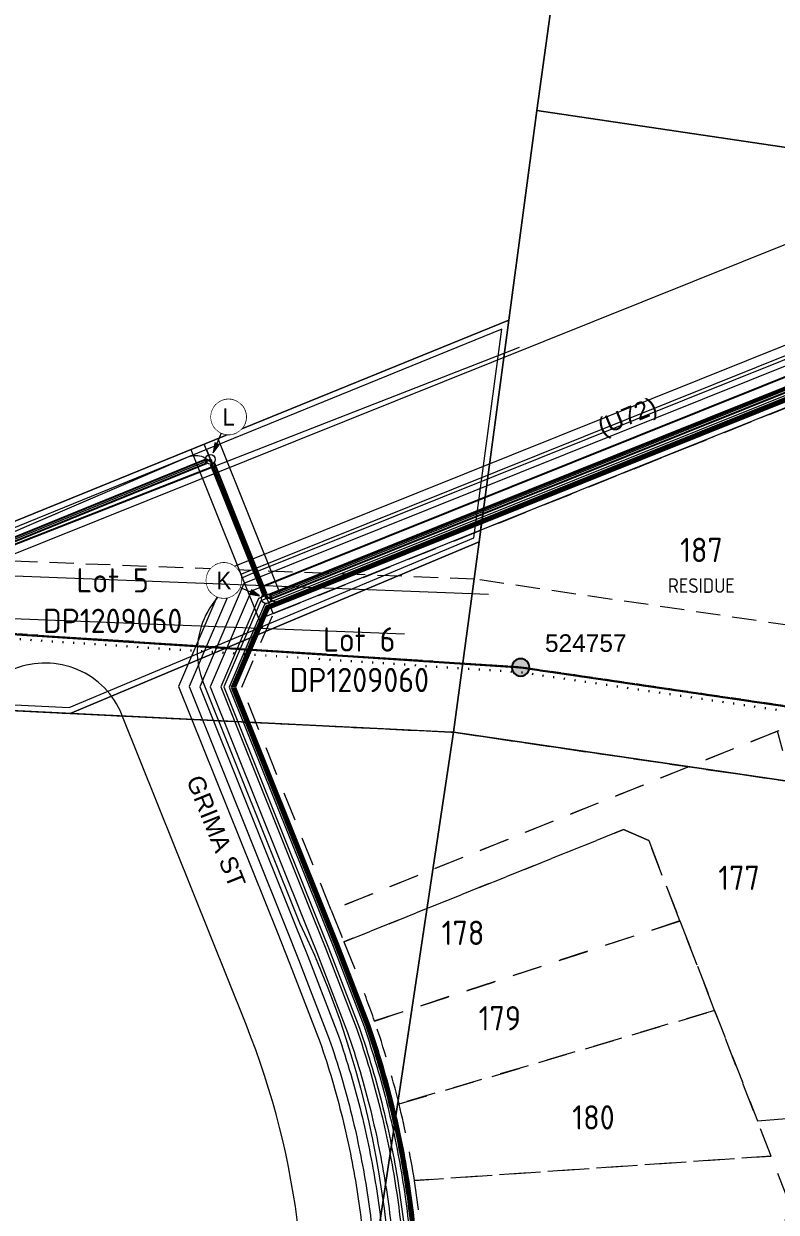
# Model space of a CAD drawing. Header units: metres. Extents: x 302924 to 306036, y 6267404 to 6269261.
# Drawn here: x 303807.6 to 303885, y 6268674.2 to 6268796.5 of the extents above; entities that cross this region are included whole.
import ezdxf
from ezdxf.enums import TextEntityAlignment as Align

# ---------------------------------------------------------------- set-up
doc = ezdxf.new("R2010")
doc.units = ezdxf.units.M
doc.set_wipeout_variables(frame=1)
for name, pattern in [('Cable Exist OH', [1, 1, 0]), ('Cable Remove', [1, 0, -1]), ('Dash', [5, 3, -2]), ('DASHED', [19.05, 12.7, -6.35]), ('HIDDEN2', [0.1875, 0.125, -0.0625])]:
    doc.linetypes.add(name, pattern=pattern)
doc.layers.get('0').update_dxf_attribs({"color": 6})
doc.layers.add('. Const Lines _SP', color=251, linetype='Continuous', lineweight=0, plot=False, transparency=0.4)
doc.layers.add('._ MGA Trench Outline (PL)', color=248, linetype='Continuous', lineweight=0, plot=False, transparency=0.6)
for name, color, linetype, lineweight, plot in [('. Const Lines Circles _SP', 251, 'Continuous', 0, False), ('._Cable_EW_70mm_Proposed', 90, 'Cable #', 0, False), ('._Cable_HV_240mm_Al_Proposed', 11, 'Cable x', 0, False), ('._Trenching HV_SP', 56, 'IE Trench HV', 0, False)]:
    doc.layers.add(name, color=color, linetype=linetype, lineweight=lineweight, plot=plot)
for name, color, linetype, lineweight, true_color, plot, transparency in [('. Const Lines_HV', 7, 'Continuous', 0, 0x990000, False, 0.4), ('. Const Lines_LV', 7, 'Continuous', 0, 0x000099, False, 0.4), ('. Const Lines_SL', 7, 'Continuous', 0, 0x009999, False, 0.4), ('. Const Lines_SP_Trench (PL)', 7, 'Continuous', 0, 0x990099, False, 0.4)]:
    doc.layers.add(name, color=color, linetype=linetype, lineweight=lineweight, true_color=true_color, plot=plot, transparency=transparency)
doc.layers.add('_Kerb Line_SP', color=60, linetype='Continuous', lineweight=13, transparency=0.6)
for name, color, linetype, lineweight in [('_Lot Layout Future', 151, 'Continuous', 13), ('_Lot Layout Future - Lot No', 155, 'Continuous', 13), ('_User Miscellaneous3', 51, 'Continuous', 13), ('_User_EW_Final', 82, 'Continuous', 20), ('_User_HV_Exist', 1, 'Continuous', 35), ('_User_HV_Final', 1, 'Continuous', 25), ('_User_TR_Final', 6, 'Continuous', 25), ('Cadastre Easements_SP_NEW', 52, 'DASHED', 15), ('Cadastre Land Parcels_SP_EXT', 118, 'Continuous', 15), ('Cadastre Other Property_SP_EXT', 138, 'DASHED', 15), ('Cadastre Road Names_SP_HV_LV_SL_EXT', 211, 'Continuous', 15), ('MEN Earth', 3, 'Continuous', 20)]:
    doc.layers.add(name, color=color, linetype=linetype, lineweight=lineweight)
for name, color, linetype in [('Duct_SP_NEW', 2, 'Continuous'), ('OH_Details_SP_MISC', 7, 'Continuous'), ('SupportsOH_SP_TR_HV_LV_SL_EXT', 7, 'Continuous'), ('SupportsOH_SP_TR_HV_LV_SL_MOD', 3, 'Continuous'), ('Trench_SP_NEW', 2, 'Continuous')]:
    doc.layers.add(name, color=color, linetype=linetype)
doc.styles.add('LotNum', font='isocp.shx')
doc.styles.add('POLE_LABEL', font='arial.ttf', dxfattribs={"height": 2})
doc.styles.get("Standard").update_dxf_attribs({"font": 'arial.ttf'})
doc.linetypes.add('Cable #', pattern='A,4,-0.1,["#",Standard,S=1.6,R=0,X=0,Y=-0.8],-1.35', length=5.45)
doc.linetypes.add('Cable E UG', pattern='A,5,-0.1,["E",Standard,S=1.5,R=0,X=0,Y=-0.75],-1.45', length=6.55)
doc.linetypes.add('Cable x', pattern='A,5,-0.05,["X",Standard,S=1.5,R=0,X=0,Y=-0.75],-1.45', length=6.5)
doc.linetypes.add('IE Trench HV', pattern='A,4,-0.4,["/",Standard,S=2,R=0,X=0.25,Y=-1],-1.6', length=6)

# ---------------------------------------------------------------- blocks, each defined once
blk = doc.blocks.new('POLE_EXT')
blk.add_hatch(color=256).paths.add_polyline_path([(-0.9, 0, 1), (0.9, 0, 1)])
blk.add_lwpolyline([(-0.9, 0, 1), (0.9, 0, 1)], format="xyb", close=True)
at = {"flags": 8}
blk.add_attdef('pNumber', text='', height=1.8, dxfattribs=at).set_placement((2.5, 2.5), align=Align.MIDDLE_CENTER)
at = {"style": 'POLE_LABEL', "flags": 9}
for tag, p in [('STRUCTURE_PLANT_NUMBER', (1.35, 0.03)), ('STREET_CODE', (1.35, -0.2))]:
    blk.add_attdef(tag, text='', height=0.2, dxfattribs=at).set_placement(p, align=Align.MIDDLE_LEFT)
at = {"flags": 9}
for tag, p in [('OWNED_BY', (1.35, -0.4)), ('SPECIAL_USE', (1.35, -0.8)), ('STATE', (1.35, -1)), ('PARENT', (1.35, -0.6)), ('USAGE', (1.35, -1.2)), ('cLV', (1.35, -1.4)), ('hDepth', (1.35, -1.6)), ('hDia', (1.35, -1.8)), ('cHV', (1.35, -2)), ('LBRACKET', (1.35, -2.2)), ('LExisting', (1.35, -2.4)), ('cLinedev', (1.35, -3.4)), ('LANTNUMBER', (1.35, -2.6)), ('LOther', (1.35, -2.8)), ('LRemove', (1.35, -3)), ('LEGEND', (1.35, -3.2)), ('LOCATION', (1.35, -3.6)), ('pExisting', (1.35, -3.8)), ('pFooting', (1.35, -4.4)), ('pNew', (1.35, -4.6)), ('pRelocate', (1.35, -5)), ('PFNUMBER', (1.35, -4)), ('NEWPFNUMBER', (1.35, -4.2)), ('pRemove', (1.35, -5.2)), ('pReplace', (1.35, -5.4)), ('pStay', (1.35, -5.6)), ('pType', (1.35, -5.8)), ('cspan', (1.35, -6)), ('STREETNAME', (1.35, -6.2)), ('SUBURB', (1.35, -6.4)), ('OPERATED_BY', (1.36, -7.01)), ('NOTES', (1.35, -6.6)), ('MAINTAINED_BY', (1.36, -6.81))]:
    blk.add_attdef(tag, text='', height=0.2, dxfattribs=at).set_placement(p, align=Align.MIDDLE_LEFT)
at = {"flags": 1}
blk.add_attdef('Z', (1.35, -7.33), '', height=0.2, dxfattribs=at)
blk = doc.blocks.new('*U87')
h = blk.add_hatch(color=256)
h.dxf.hatch_style = 1
h.paths.add_polyline_path([(2.86, -0.95), (2.66, -1.41), (3.68, -1.57)])
blk.add_line((3.68, -1.57), (1.65, -0.71))
at = {"linetype": 'Continuous', "flags": 128}
blk.add_lwpolyline([(0, 1.8), (-0.09, 1.8), (-0.18, 1.79), (-0.26, 1.78), (-0.35, 1.77), (-0.44, 1.75), (-0.52, 1.72), (-0.61, 1.69), (-0.69, 1.66), (-0.77, 1.63), (-0.85, 1.59), (-0.93, 1.54), (-1, 1.5), (-1.07, 1.45), (-1.14, 1.39), (-1.21, 1.33), (-1.27, 1.27), (-1.33, 1.21), (-1.39, 1.14), (-1.45, 1.07), (-1.5, 1), (-1.54, 0.93), (-1.59, 0.85), (-1.63, 0.77), (-1.66, 0.69), (-1.69, 0.61), (-1.72, 0.52), (-1.75, 0.44), (-1.77, 0.35), (-1.78, 0.26), (-1.79, 0.18), (-1.8, 0.09), (-1.8, 0), (-1.8, -0.09), (-1.79, -0.18), (-1.78, -0.26), (-1.77, -0.35), (-1.75, -0.44), (-1.72, -0.52), (-1.69, -0.61), (-1.66, -0.69), (-1.63, -0.77), (-1.59, -0.85), (-1.54, -0.93), (-1.5, -1), (-1.45, -1.07), (-1.39, -1.14), (-1.33, -1.21), (-1.27, -1.27), (-1.21, -1.33), (-1.14, -1.39), (-1.07, -1.45), (-1, -1.5), (-0.93, -1.54), (-0.85, -1.59), (-0.77, -1.63), (-0.69, -1.66), (-0.61, -1.69), (-0.52, -1.72), (-0.44, -1.75), (-0.35, -1.77), (-0.26, -1.78), (-0.18, -1.79), (-0.09, -1.8), (0, -1.8), (0.09, -1.8), (0.18, -1.79), (0.26, -1.78), (0.35, -1.77), (0.44, -1.75), (0.52, -1.72), (0.61, -1.69), (0.69, -1.66), (0.77, -1.63), (0.85, -1.59), (0.93, -1.54), (1, -1.5), (1.07, -1.45), (1.14, -1.39), (1.21, -1.33), (1.27, -1.27), (1.33, -1.21), (1.39, -1.14), (1.45, -1.07), (1.5, -1), (1.54, -0.93), (1.59, -0.85), (1.63, -0.77), (1.66, -0.69), (1.69, -0.61), (1.72, -0.52), (1.75, -0.44), (1.77, -0.35), (1.78, -0.26), (1.79, -0.18), (1.8, -0.09), (1.8, 0), (1.8, 0.09), (1.79, 0.18), (1.78, 0.26), (1.77, 0.35), (1.75, 0.44), (1.72, 0.52), (1.69, 0.61), (1.66, 0.69), (1.63, 0.77), (1.59, 0.85), (1.54, 0.93), (1.5, 1), (1.45, 1.07), (1.39, 1.14), (1.33, 1.21), (1.27, 1.27), (1.21, 1.33), (1.14, 1.39), (1.07, 1.45), (1, 1.5), (0.93, 1.54), (0.85, 1.59), (0.77, 1.63), (0.69, 1.66), (0.61, 1.69), (0.52, 1.72), (0.44, 1.75), (0.35, 1.77), (0.26, 1.78), (0.18, 1.79), (0.09, 1.8)], close=True, dxfattribs=at)
at = {"flags": 128}
blk.add_lwpolyline([(2.86, -0.95), (2.66, -1.41), (3.68, -1.57), (2.86, -0.95)], dxfattribs=at)
blk.add_circle((0, 0), 1.8)
at = {"width": 0.9}
blk.add_attdef('CODE', text='', height=1.8, dxfattribs=at).set_placement((0, 0), align=Align.MIDDLE_CENTER)
at = {"flags": 1}
blk.add_attdef('Z', (0, 0), '', height=0.2, dxfattribs=at)
at = {"linetype": 'Continuous'}
blk.add_wipeout([(0, 1.8), (-0.09, 1.8), (-0.18, 1.79), (-0.26, 1.78), (-0.35, 1.77), (-0.44, 1.75), (-0.52, 1.72), (-0.61, 1.69), (-0.69, 1.66), (-0.77, 1.63), (-0.85, 1.59), (-0.93, 1.54), (-1, 1.5), (-1.07, 1.45), (-1.14, 1.39), (-1.21, 1.33), (-1.27, 1.27), (-1.33, 1.21), (-1.39, 1.14), (-1.45, 1.07), (-1.5, 1), (-1.54, 0.93), (-1.59, 0.85), (-1.63, 0.77), (-1.66, 0.69), (-1.69, 0.61), (-1.72, 0.52), (-1.75, 0.44), (-1.77, 0.35), (-1.78, 0.26), (-1.79, 0.18), (-1.8, 0.09), (-1.8, 0), (-1.8, -0.09), (-1.79, -0.18), (-1.78, -0.26), (-1.77, -0.35), (-1.75, -0.44), (-1.72, -0.52), (-1.69, -0.61), (-1.66, -0.69), (-1.63, -0.77), (-1.59, -0.85), (-1.54, -0.93), (-1.5, -1), (-1.45, -1.07), (-1.39, -1.14), (-1.33, -1.21), (-1.27, -1.27), (-1.21, -1.33), (-1.14, -1.39), (-1.07, -1.45), (-1, -1.5), (-0.93, -1.54), (-0.85, -1.59), (-0.77, -1.63), (-0.69, -1.66), (-0.61, -1.69), (-0.52, -1.72), (-0.44, -1.75), (-0.35, -1.77), (-0.26, -1.78), (-0.18, -1.79), (-0.09, -1.8), (0, -1.8), (0.09, -1.8), (0.18, -1.79), (0.26, -1.78), (0.35, -1.77), (0.44, -1.75), (0.52, -1.72), (0.61, -1.69), (0.69, -1.66), (0.77, -1.63), (0.85, -1.59), (0.93, -1.54), (1, -1.5), (1.07, -1.45), (1.14, -1.39), (1.21, -1.33), (1.27, -1.27), (1.33, -1.21), (1.39, -1.14), (1.45, -1.07), (1.5, -1), (1.54, -0.93), (1.59, -0.85), (1.63, -0.77), (1.66, -0.69), (1.69, -0.61), (1.72, -0.52), (1.75, -0.44), (1.77, -0.35), (1.78, -0.26), (1.79, -0.18), (1.8, -0.09), (1.8, 0), (1.8, 0.09), (1.79, 0.18), (1.78, 0.26), (1.77, 0.35), (1.75, 0.44), (1.72, 0.52), (1.69, 0.61), (1.66, 0.69), (1.63, 0.77), (1.59, 0.85), (1.54, 0.93), (1.5, 1), (1.45, 1.07), (1.39, 1.14), (1.33, 1.21), (1.27, 1.27), (1.21, 1.33), (1.14, 1.39), (1.07, 1.45), (1, 1.5), (0.93, 1.54), (0.85, 1.59), (0.77, 1.63), (0.69, 1.66), (0.61, 1.69), (0.52, 1.72), (0.44, 1.75), (0.35, 1.77), (0.26, 1.78), (0.18, 1.79), (0.09, 1.8)], dxfattribs=at)
blk = doc.blocks.new('*U89')
h = blk.add_hatch(color=256)
h.dxf.hatch_style = 1
h.paths.add_polyline_path([(-0.95, -2.86), (-1.41, -2.66), (-1.57, -3.68)])
blk.add_line((-1.57, -3.68), (-0.71, -1.65))
at = {"linetype": 'Continuous', "flags": 128}
blk.add_lwpolyline([(0, 1.8), (-0.09, 1.8), (-0.18, 1.79), (-0.26, 1.78), (-0.35, 1.77), (-0.44, 1.75), (-0.52, 1.72), (-0.61, 1.69), (-0.69, 1.66), (-0.77, 1.63), (-0.85, 1.59), (-0.93, 1.54), (-1, 1.5), (-1.07, 1.45), (-1.14, 1.39), (-1.21, 1.33), (-1.27, 1.27), (-1.33, 1.21), (-1.39, 1.14), (-1.45, 1.07), (-1.5, 1), (-1.54, 0.93), (-1.59, 0.85), (-1.63, 0.77), (-1.66, 0.69), (-1.69, 0.61), (-1.72, 0.52), (-1.75, 0.44), (-1.77, 0.35), (-1.78, 0.26), (-1.79, 0.18), (-1.8, 0.09), (-1.8, 0), (-1.8, -0.09), (-1.79, -0.18), (-1.78, -0.26), (-1.77, -0.35), (-1.75, -0.44), (-1.72, -0.52), (-1.69, -0.61), (-1.66, -0.69), (-1.63, -0.77), (-1.59, -0.85), (-1.54, -0.93), (-1.5, -1), (-1.45, -1.07), (-1.39, -1.14), (-1.33, -1.21), (-1.27, -1.27), (-1.21, -1.33), (-1.14, -1.39), (-1.07, -1.45), (-1, -1.5), (-0.93, -1.54), (-0.85, -1.59), (-0.77, -1.63), (-0.69, -1.66), (-0.61, -1.69), (-0.52, -1.72), (-0.44, -1.75), (-0.35, -1.77), (-0.26, -1.78), (-0.18, -1.79), (-0.09, -1.8), (0, -1.8), (0.09, -1.8), (0.18, -1.79), (0.26, -1.78), (0.35, -1.77), (0.44, -1.75), (0.52, -1.72), (0.61, -1.69), (0.69, -1.66), (0.77, -1.63), (0.85, -1.59), (0.93, -1.54), (1, -1.5), (1.07, -1.45), (1.14, -1.39), (1.21, -1.33), (1.27, -1.27), (1.33, -1.21), (1.39, -1.14), (1.45, -1.07), (1.5, -1), (1.54, -0.93), (1.59, -0.85), (1.63, -0.77), (1.66, -0.69), (1.69, -0.61), (1.72, -0.52), (1.75, -0.44), (1.77, -0.35), (1.78, -0.26), (1.79, -0.18), (1.8, -0.09), (1.8, 0), (1.8, 0.09), (1.79, 0.18), (1.78, 0.26), (1.77, 0.35), (1.75, 0.44), (1.72, 0.52), (1.69, 0.61), (1.66, 0.69), (1.63, 0.77), (1.59, 0.85), (1.54, 0.93), (1.5, 1), (1.45, 1.07), (1.39, 1.14), (1.33, 1.21), (1.27, 1.27), (1.21, 1.33), (1.14, 1.39), (1.07, 1.45), (1, 1.5), (0.93, 1.54), (0.85, 1.59), (0.77, 1.63), (0.69, 1.66), (0.61, 1.69), (0.52, 1.72), (0.44, 1.75), (0.35, 1.77), (0.26, 1.78), (0.18, 1.79), (0.09, 1.8)], close=True, dxfattribs=at)
at = {"flags": 128}
blk.add_lwpolyline([(-0.95, -2.86), (-1.41, -2.66), (-1.57, -3.68), (-0.95, -2.86)], dxfattribs=at)
blk.add_circle((0, 0), 1.8)
at = {"width": 0.9}
blk.add_attdef('CODE', text='', height=1.8, dxfattribs=at).set_placement((0, 0), align=Align.MIDDLE_CENTER)
at = {"flags": 1}
blk.add_attdef('Z', (0, 0), '', height=0.2, dxfattribs=at)
at = {"linetype": 'Continuous'}
blk.add_wipeout([(0, 1.8), (-0.09, 1.8), (-0.18, 1.79), (-0.26, 1.78), (-0.35, 1.77), (-0.44, 1.75), (-0.52, 1.72), (-0.61, 1.69), (-0.69, 1.66), (-0.77, 1.63), (-0.85, 1.59), (-0.93, 1.54), (-1, 1.5), (-1.07, 1.45), (-1.14, 1.39), (-1.21, 1.33), (-1.27, 1.27), (-1.33, 1.21), (-1.39, 1.14), (-1.45, 1.07), (-1.5, 1), (-1.54, 0.93), (-1.59, 0.85), (-1.63, 0.77), (-1.66, 0.69), (-1.69, 0.61), (-1.72, 0.52), (-1.75, 0.44), (-1.77, 0.35), (-1.78, 0.26), (-1.79, 0.18), (-1.8, 0.09), (-1.8, 0), (-1.8, -0.09), (-1.79, -0.18), (-1.78, -0.26), (-1.77, -0.35), (-1.75, -0.44), (-1.72, -0.52), (-1.69, -0.61), (-1.66, -0.69), (-1.63, -0.77), (-1.59, -0.85), (-1.54, -0.93), (-1.5, -1), (-1.45, -1.07), (-1.39, -1.14), (-1.33, -1.21), (-1.27, -1.27), (-1.21, -1.33), (-1.14, -1.39), (-1.07, -1.45), (-1, -1.5), (-0.93, -1.54), (-0.85, -1.59), (-0.77, -1.63), (-0.69, -1.66), (-0.61, -1.69), (-0.52, -1.72), (-0.44, -1.75), (-0.35, -1.77), (-0.26, -1.78), (-0.18, -1.79), (-0.09, -1.8), (0, -1.8), (0.09, -1.8), (0.18, -1.79), (0.26, -1.78), (0.35, -1.77), (0.44, -1.75), (0.52, -1.72), (0.61, -1.69), (0.69, -1.66), (0.77, -1.63), (0.85, -1.59), (0.93, -1.54), (1, -1.5), (1.07, -1.45), (1.14, -1.39), (1.21, -1.33), (1.27, -1.27), (1.33, -1.21), (1.39, -1.14), (1.45, -1.07), (1.5, -1), (1.54, -0.93), (1.59, -0.85), (1.63, -0.77), (1.66, -0.69), (1.69, -0.61), (1.72, -0.52), (1.75, -0.44), (1.77, -0.35), (1.78, -0.26), (1.79, -0.18), (1.8, -0.09), (1.8, 0), (1.8, 0.09), (1.79, 0.18), (1.78, 0.26), (1.77, 0.35), (1.75, 0.44), (1.72, 0.52), (1.69, 0.61), (1.66, 0.69), (1.63, 0.77), (1.59, 0.85), (1.54, 0.93), (1.5, 1), (1.45, 1.07), (1.39, 1.14), (1.33, 1.21), (1.27, 1.27), (1.21, 1.33), (1.14, 1.39), (1.07, 1.45), (1, 1.5), (0.93, 1.54), (0.85, 1.59), (0.77, 1.63), (0.69, 1.66), (0.61, 1.69), (0.52, 1.72), (0.44, 1.75), (0.35, 1.77), (0.26, 1.78), (0.18, 1.79), (0.09, 1.8)], dxfattribs=at)

msp = doc.modelspace()

# ---------------------------------------------------------------- linework, layer by layer
at = {"layer": '. Const Lines _SP', "linetype": 'Continuous', "lineweight": 0, "flags": 128}
for points in [[(303827.5291, 6268753.8307), (303833.9168, 6268737.9251)], [(303824.7508, 6268752.6988), (303832.131, 6268734.3217)], [(303826.3635, 6268752.7079), (303832.5248, 6268737.3661)], [(303826.7735, 6268751.6872), (303827.0722, 6268750.9434)], [(303833.2375, 6268735.8204), (303831.7664, 6268735.2295)]]:
    msp.add_lwpolyline(points, dxfattribs=at)
at = {"layer": '. Const Lines _SP', "linetype": 'Continuous', "flags": 128}
msp.add_lwpolyline([(303734.624, 6268738.116), (303846.721, 6268733.754)], dxfattribs=at)
at = {"layer": '. Const Lines Circles _SP', "lineweight": 0}
for centre in [(303826.7735, 6268751.6872), (303832.5248, 6268737.3661)]:
    msp.add_circle(centre, 0.5, dxfattribs=at)
at = {"layer": '. Const Lines_HV', "linetype": 'Continuous', "lineweight": 0, "flags": 128}
msp.add_lwpolyline([(303764.7264, 6268726.6093), (303858.5547, 6268763.2314)], dxfattribs=at)
at = {"layer": '._ MGA Trench Outline (PL)', "flags": 128}
msp.add_lwpolyline([(303853.8542, 6268743.6323), (303856.7316, 6268765.0798), (303766.6816, 6268728.3937), (303812.2356, 6268726.1537)], close=True, dxfattribs=at)
at = {"layer": '_Kerb Line_SP', "linetype": 'Continuous', "flags": 128}
msp.add_lwpolyline([(303832.8021, 6268632.3873), (303835.4726, 6268649.8975, 0.13386374), (303830.4395, 6268693.5476), (303817.6838, 6268725.3959, 0.4144507), (303806.6264, 6268730.1236), (303774.6072, 6268717.2696), (303774.6072, 6268717.2696), (303752.9314, 6268708.5678, -0.09889172), (303693.0516, 6268697.386), (303483.4031, 6268703.015, -0.00520314), (303460.467, 6268703.8328, -0.00882624), (303415.3658, 6268706.612)], format="xyb", dxfattribs=at)
at = {"layer": '_Lot Layout Future', "linetype": 'Dash', "transparency": 33554585}
msp.add_lwpolyline([(303886.2149, 6268675.4105), (303884.4369, 6268679.9987), (303847.7597, 6268677.4935, -0.020968), (303848.6847, 6268669.4987), (303884.5738, 6268664.2301), (303884.9635, 6268666.8855)], format="xyb", close=True, dxfattribs=at)
at = {"layer": 'Cadastre Land Parcels_SP_EXT', "linetype": 'Continuous'}
for points in [[(303867.9728, 6268842.8768), (303869.3887, 6268851.6618), (303878.0349, 6268905.3205), (303795.8994, 6268864.671), (303738.9423, 6268819.4841), (303697.8861, 6268785.9858), (303696.1798, 6268786.7444), (303687.9164, 6268731.6662), (303763.9468, 6268727.9275), (303857.464, 6268766.026), (303860.356, 6268787.5873), (303867.9728, 6268842.8768)], [(304172.2997, 6268692.523), (304179.2785, 6268740.16), (303934.5604, 6268776.5535), (303895.2382, 6268782.3999), (303860.356, 6268787.5873), (303857.464, 6268766.026), (303854.4032, 6268743.2121), (303851.7737, 6268723.6085), (304170.0147, 6268676.9295), (304172.2997, 6268692.523)], [(303854.4032, 6268743.2121), (303857.464, 6268766.026), (303763.9468, 6268727.9275), (303812.3422, 6268725.5477), (303854.4032, 6268743.2121)], [(303854.4032, 6268743.2121), (303812.3422, 6268725.5477), (303851.7737, 6268723.6085), (303854.4032, 6268743.2121)], [(303805.1821, 6268418.3441), (303807.9472, 6268436.231), (303832.7284, 6268596.5014), (303842.2536, 6268660.1704), (303851.7737, 6268723.6085), (303851.5448, 6268723.6207), (303687.9164, 6268731.6662), (303515.798, 6268738.4107), (303503.0109, 6268411.8242), (303454.1919, 6268360.0536), (303461.0554, 6268356.851), (303454.9258, 6268331.4228), (303496.2413, 6268374.532), (303792.8186, 6268330.9119), (303794.7488, 6268343.429), (303799.2297, 6268373.2945), (303804.1626, 6268410.6274), (303805.1821, 6268418.3441)], [(304170.0147, 6268676.9295), (303851.7737, 6268723.6085), (303842.2536, 6268660.1704), (303917.1958, 6268649.2305), (303933.0275, 6268646.9186), (303964.6899, 6268642.2965), (303996.3514, 6268637.6743), (304012.183, 6268635.3632), (304043.8454, 6268630.7399), (304075.5077, 6268626.1175), (304091.3384, 6268623.8062), (304125.9696, 6268618.7491), (304160.7015, 6268613.6781), (304170.0147, 6268676.9295)]]:
    msp.add_lwpolyline(points, close=True, dxfattribs=at)
msp.add_lwpolyline([(304156.4473, 6268808.2591), (303869.3887, 6268851.6618), (303869.3887, 6268851.6618), (303868.2501, 6268844.5981), (303867.9728, 6268842.8768), (303860.356, 6268787.5873), (303895.2382, 6268782.3999)], dxfattribs=at)
at = {"layer": 'Duct_SP_NEW'}
for p, q in [((303771.6404, 6268729.4438), (303826.235, 6268751.6837)), ((303826.235, 6268751.6837), (303826.3104, 6268751.4985)), ((303771.7914, 6268729.0734), (303826.3859, 6268751.3133)), ((303826.3859, 6268751.3133), (303826.3104, 6268751.4985)), ((303826.7913, 6268751.1562), (303826.977, 6268751.2305)), ((303826.7913, 6268751.1562), (303832.1534, 6268737.756)), ((303827.1627, 6268751.3048), (303826.977, 6268751.2305)), ((303827.1627, 6268751.3048), (303832.5248, 6268737.9046)), ((303832.1534, 6268737.756), (303832.3391, 6268737.8303)), ((303832.5248, 6268737.9046), (303832.3391, 6268737.8303)), ((303832.9143, 6268737.738), (303832.9888, 6268737.5524)), ((303833.0633, 6268737.3668), (303832.9888, 6268737.5524))]:
    msp.add_line(p, q, dxfattribs=at)
at = {"layer": 'Trench_SP_NEW', "color": 2, "linetype": 'IE Trench HV', "flags": 128}
for points in [[(303826.3104, 6268751.4985), (303826.7735, 6268751.6872), (303826.9598, 6268751.2232)], [(303832.3391, 6268737.8303), (303832.5248, 6268737.3661), (303832.9888, 6268737.5524)]]:
    msp.add_lwpolyline(points, dxfattribs=at)

# ---------------------------------------------------------------- block references
at = {"layer": 'SupportsOH_SP_TR_HV_LV_SL_MOD'}
ref = msp.add_blockref('POLE_EXT', (303858.683, 6268730.285), dxfattribs=dict(at, rotation=0.02521014298575611))
ref.add_attrib('ASSET_NUM', '524757', dxfattribs={"layer": 'SupportsOH_SP_TR_HV_LV_SL_EXT', "height": 1.8, "rotation": 0.02521, "style": 'POLE_LABEL'}).set_placement((303865.3774, 6268732.7879), align=Align.MIDDLE_CENTER)

# ---------------------------------------------------------------- texts
at = {"layer": '_User_HV_Exist', "insert": (303869.7445, 6268755.8765, 34.13), "char_height": 1.8, "attachment_point": 5, "rotation": 22.5}
msp.add_mtext('(U72)', dxfattribs=at)
at = {"layer": 'Cadastre Land Parcels_SP_EXT', "linetype": 'Continuous', "insert": (303842.0883, 6268731.0758), "char_height": 2.5, "attachment_point": 5, "style": 'LotNum'}
msp.add_mtext('Lot 6\\PDP1209060', dxfattribs=at)
at = {"layer": 'Cadastre Other Property_SP_EXT', "linetype": 'HIDDEN2', "insert": (303816.7258, 6268737.1603, 10.2686), "char_height": 2.5, "attachment_point": 5, "style": 'LotNum'}
msp.add_mtext('Lot 5\\PDP1209060', dxfattribs=at)
at = {"layer": 'Cadastre Road Names_SP_HV_LV_SL_EXT'}
msp.add_text('GRIMA ST', height=1.8, rotation=291.826878, dxfattribs=at).set_placement((303824.267, 6268718.7224))

# ---------------------------------------------------------------- next in the draw order: texts
at = {"layer": '_Lot Layout Future - Lot No', "linetype": 'Continuous', "transparency": 33554585, "char_height": 2.5, "attachment_point": 5, "style": 'LotNum', "bg_fill": 3, "box_fill_scale": 1.1, "bg_fill_color": 256, "bg_fill_transparency": 0}
for s, insert in [('187\\P{\\H0.6x;RESIDUE}', (303877.2695, 6268740.7887, 41.5)), ('177', (303881.1409, 6268708.6413)), ('178', (303852.7489, 6268702.9761)), ('179', (303856.5376, 6268694.1895, 39.5)), ('180', (303866.1695, 6268683.9874))]:
    msp.add_mtext(s, dxfattribs=dict(at, insert=insert))

# ---------------------------------------------------------------- next in the draw order: linework, layer by layer
at = {"layer": '. Const Lines_HV', "linetype": 'Continuous', "lineweight": 0, "flags": 128}
for points in [[(303896.3112, 6268766.539), (303829.4531, 6268739.6886), (303824.5931, 6268728.314), (303834.5619, 6268703.4349), (303835.8515, 6268700.2163), (303839.0057, 6268692.0362, -0.0225201), (303841.3161, 6268684.1756, -0.02092884), (303842.8213, 6268676.7111, -0.020968), (303843.6981, 6268669.1327, -0.02594169), (303843.8999, 6268659.6985, -0.02332079), (303843.2454, 6268651.2285), (303841.934, 6268642.3932), (303840.5795, 6268633.5036), (303836.4554, 6268606.4373), (303843.1234, 6268597.4254), (303857.3462, 6268595.3376), (303904.9626, 6268588.342)], [(303896.288, 6268764.3744), (303830.9669, 6268738.1413), (303826.7575, 6268728.2895), (303836.4184, 6268704.1788), (303837.7129, 6268700.9481), (303840.8851, 6268692.7213, -0.0226205), (303843.2584, 6268684.6526, -0.02092884), (303844.7967, 6268677.024, -0.020968), (303845.6927, 6268669.2791, -0.02594169), (303845.8989, 6268659.6375, -0.02338457), (303845.2272, 6268650.9581), (303843.9117, 6268642.0957), (303842.5566, 6268633.2023), (303838.5578, 6268606.9583), (303844.2366, 6268599.2835), (303857.6368, 6268597.3164), (303904.4208, 6268590.4431)]]:
    msp.add_lwpolyline(points, format="xyb", dxfattribs=at)
at = {"layer": '. Const Lines_LV', "linetype": 'Continuous', "lineweight": 0, "flags": 128}
for points in [[(303896.3228, 6268767.6212), (303828.6962, 6268740.4623), (303823.5109, 6268728.3263), (303833.6336, 6268703.063), (303834.9209, 6268699.8505), (303838.066, 6268691.6938, -0.02246865), (303840.345, 6268683.9371, -0.02092884), (303841.8337, 6268676.5546, -0.020968), (303842.7008, 6268669.0595, -0.02594169), (303842.9003, 6268659.729, -0.0232881), (303842.2545, 6268651.3637), (303840.9451, 6268642.5419), (303839.5909, 6268633.6542), (303835.4041, 6268606.1768), (303842.5668, 6268596.4964), (303857.2009, 6268594.3482), (303905.2335, 6268587.2915)], [(303896.2996, 6268765.4567), (303830.21, 6268738.915), (303825.6753, 6268728.3017), (303835.4902, 6268703.8068), (303836.7822, 6268700.5822), (303839.9454, 6268692.3787, -0.02257071), (303842.2873, 6268684.4141, -0.02092884), (303843.809, 6268676.8676, -0.020968), (303844.6954, 6268669.2059, -0.02594169), (303844.8994, 6268659.668, -0.02335294), (303844.2363, 6268651.0934), (303842.9228, 6268642.2445), (303841.568, 6268633.353), (303837.5066, 6268606.6978), (303843.68, 6268598.3544), (303857.4915, 6268596.327), (303904.6917, 6268589.3925)], [(303896.2764, 6268763.2921), (303831.7237, 6268737.3677), (303827.8397, 6268728.2772), (303837.3467, 6268704.5507), (303838.6436, 6268701.314), (303841.8247, 6268693.064, -0.02266949), (303844.2295, 6268684.8911, -0.02092884), (303845.7844, 6268677.1805, -0.020968), (303846.6901, 6268669.3523, -0.02594169), (303846.8985, 6268659.607, -0.02341569), (303846.2181, 6268650.8228), (303844.9006, 6268641.947), (303843.5452, 6268633.0517), (303839.6091, 6268607.2188), (303844.7931, 6268600.2125), (303857.7821, 6268598.3058), (303904.1498, 6268591.4936)]]:
    msp.add_lwpolyline(points, format="xyb", dxfattribs=at)
at = {"layer": '. Const Lines_SL', "linetype": 'Continuous', "lineweight": 0, "flags": 128}
for points in [[(303896.2671, 6268762.4263), (303832.3293, 6268736.7487), (303828.7055, 6268728.2674), (303838.0893, 6268704.8483), (303839.3882, 6268701.6067), (303842.5764, 6268693.3382, -0.02270813), (303845.0064, 6268685.0819, -0.02092884), (303846.5745, 6268677.3057, -0.020968), (303847.4879, 6268669.4108, -0.02594169), (303847.6981, 6268659.5826, -0.02344024), (303847.0108, 6268650.7145), (303845.6917, 6268641.828), (303844.3361, 6268632.9312), (303840.4501, 6268607.4272), (303845.2384, 6268600.9557), (303857.8983, 6268599.0973), (303903.9331, 6268592.334)], [(303896.2648, 6268762.2098), (303832.4806, 6268736.594), (303828.9219, 6268728.2649), (303838.2749, 6268704.9227), (303839.5743, 6268701.6798), (303842.7643, 6268693.4068, -0.02271771), (303845.2007, 6268685.1296, -0.02092884), (303846.7721, 6268677.337, -0.020968), (303847.6874, 6268669.4255, -0.02594169), (303847.898, 6268659.5765, -0.02344633), (303847.209, 6268650.6874), (303845.8895, 6268641.7983), (303844.5338, 6268632.9011), (303840.6603, 6268607.4793), (303845.3497, 6268601.1415), (303857.9274, 6268599.2952), (303903.8789, 6268592.5442)]]:
    msp.add_lwpolyline(points, format="xyb", dxfattribs=at)
at = {"layer": '. Const Lines_SP_Trench (PL)', "linetype": 'Continuous', "lineweight": 0, "flags": 128}
for points in [[(303896.288, 6268764.3744), (303830.9669, 6268738.1413), (303826.7575, 6268728.2895), (303836.4184, 6268704.1788), (303837.7129, 6268700.9481), (303840.8851, 6268692.7213, -0.0226205), (303843.2584, 6268684.6526, -0.02092884), (303844.7967, 6268677.024, -0.020968), (303845.6927, 6268669.2791, -0.02594169), (303845.8989, 6268659.6375, -0.02338457), (303845.2272, 6268650.9581), (303843.9117, 6268642.0957), (303842.5566, 6268633.2023), (303838.5578, 6268606.9583), (303844.2366, 6268599.2835), (303857.6368, 6268597.3164), (303904.4208, 6268590.4431)], [(303896.2729, 6268762.9674), (303831.9508, 6268737.1356), (303828.1644, 6268728.2735), (303837.6252, 6268704.6623), (303838.9228, 6268701.4237), (303842.1066, 6268693.1668, -0.02268404), (303844.5209, 6268684.9627, -0.02092884), (303846.0807, 6268677.2275, -0.020968), (303846.9893, 6268669.3742, -0.02594169), (303847.1983, 6268659.5979, -0.02342494), (303846.5154, 6268650.7822), (303845.1973, 6268641.9024), (303843.8418, 6268633.0065), (303839.9244, 6268607.2969), (303844.9601, 6268600.4912), (303857.8257, 6268598.6026), (303904.0686, 6268591.8088)]]:
    msp.add_lwpolyline(points, format="xyb", dxfattribs=at)
at = {"layer": '._ MGA Trench Outline (PL)', "flags": 128}
for points in [[(303896.2637, 6268762.1016), (303832.5563, 6268736.5166), (303829.0302, 6268728.2637), (303838.3678, 6268704.9599), (303839.6674, 6268701.7164), (303842.8583, 6268693.4411, -0.02272249), (303845.2978, 6268685.1535, -0.02092884), (303846.8708, 6268677.3527, -0.020968), (303847.7871, 6268669.4328, -0.02594169), (303847.998, 6268659.5735, -0.02344936), (303847.308, 6268650.6739), (303845.9884, 6268641.7834), (303844.6327, 6268632.886), (303840.7654, 6268607.5053), (303845.4054, 6268601.2344), (303857.9419, 6268599.3941), (303903.8518, 6268592.6492)], [(303896.2625, 6268761.9934), (303832.632, 6268736.4393), (303829.1384, 6268728.2625), (303838.4606, 6268704.9971), (303839.7604, 6268701.753), (303842.9522, 6268693.4754, -0.02272726), (303845.3949, 6268685.1773, -0.02092884), (303846.9696, 6268677.3683, -0.020968), (303847.8868, 6268669.4401, -0.02594169), (303848.0979, 6268659.5704, -0.0234524), (303847.4071, 6268650.6604), (303846.0873, 6268641.7685), (303844.7315, 6268632.871), (303840.8705, 6268607.5314), (303845.461, 6268601.3273), (303857.9564, 6268599.493), (303903.8247, 6268592.7543)], [(303896.2613, 6268761.8851), (303832.7077, 6268736.3619), (303829.2466, 6268728.2612), (303838.5534, 6268705.0342), (303839.8535, 6268701.7896), (303843.0462, 6268693.5096, -0.02273203), (303845.492, 6268685.2012, -0.02092884), (303847.0684, 6268677.384, -0.020968), (303847.9866, 6268669.4474, -0.02594169), (303848.1979, 6268659.5674, -0.02345542), (303847.5062, 6268650.6468), (303846.1861, 6268641.7537), (303844.8304, 6268632.8559), (303840.9757, 6268607.5574), (303845.5167, 6268601.4202), (303857.971, 6268599.592), (303903.7976, 6268592.8593)], [(303896.2602, 6268761.7769), (303832.7834, 6268736.2846), (303829.3548, 6268728.26), (303838.6462, 6268705.0714), (303839.9466, 6268701.8262), (303843.1401, 6268693.5439, -0.02273679), (303845.5891, 6268685.225, -0.02092884), (303847.1671, 6268677.3996, -0.020968), (303848.0863, 6268669.4547, -0.02594169), (303848.2978, 6268659.5643, -0.02345845), (303847.6053, 6268650.6333), (303846.285, 6268641.7388), (303844.9293, 6268632.8408), (303841.0808, 6268607.5835), (303845.5724, 6268601.5131), (303857.9855, 6268599.6909), (303903.7706, 6268592.9644)]]:
    msp.add_lwpolyline(points, format="xyb", dxfattribs=at)
at = {"layer": '._Cable_HV_240mm_Al_Proposed', "linetype": 'Cable x', "lineweight": 0, "ltscale": 0.1, "flags": 128}
msp.add_lwpolyline([(303761.4217, 6268748.7182), (303761.4217, 6268748.7182), (303761.4217, 6268748.7182), (303760.5184, 6268736.7521), (303759.0502, 6268735.3941, 0.1989188), (303758.4098, 6268734.0037), (303758.3109, 6268731.4654, 0.41123238), (303760.2112, 6268729.3899), (303770.7409, 6268728.8721, 0.11423077), (303770.8296, 6268728.8881), (303824.5046, 6268751.9506, -0.41527097), (303827.1141, 6268750.8463), (303832.2103, 6268738.2067, 0.41381194), (303834.8106, 6268737.0987), (303895.4917, 6268761.4683, -0.19885719), (303897.0219, 6268761.4519), (303903.5563, 6268758.6638, 0.19863343), (303905.0849, 6268758.6467), (303916.2365, 6268763.1141, -0.40882625), (303918.8228, 6268762.0354, -0.01358411), (303927.8797, 6268738.8422, 0.00374244), (303929.2631, 6268734.6479, -0.02598602), (303933.2949, 6268719.0133)], format="xyb", dxfattribs=at)
at = {"layer": '_Kerb Line_SP', "linetype": 'Continuous', "flags": 128}
for points in [[(303468.8458, 6268714.4956), (303625.7927, 6268710.1849), (303685.7709, 6268708.5699, 0.1092186), (303748.8334, 6268718.776), (303937.5514, 6268794.5366, -0.09037099), (303993.2271, 6268806.3812), (304088.1093, 6268808.5182), (304103.8156, 6268808.5182), (304133.5287, 6268806.0002), (304148.5934, 6268804.2356), (304180.0354, 6268799.681, 0.37876107), (304193.3661, 6268808.3467), (304193.3661, 6268808.3467), (304196.4945, 6268829.9521)], [(303920.1009, 6268647.6004), (303922.1212, 6268661.364, 0.01259778), (303923.814, 6268674.0117, 0.11026318), (303916.2382, 6268736.0782), (303906.3313, 6268761.1056, 0.41050706), (303895.3143, 6268765.728), (303895.3143, 6268765.728), (303830.8445, 6268739.8375, 0.41769433), (303826.0384, 6268728.7445), (303835.9543, 6268703.9928, -0.15215525), (303844.2263, 6268647.5219), (303838.6284, 6268610.7408)]]:
    msp.add_lwpolyline(points, format="xyb", dxfattribs=at)
at = {"layer": '_Lot Layout Future', "linetype": 'Dash', "transparency": 33554585}
for points in [[(303839.1992, 6268705.293), (303830.0041, 6268728.2526), (303833.2375, 6268735.8204), (303896.2532, 6268761.1275), (303903.8512, 6268757.8856), (303913.06, 6268734.9556)], [(303885.1006, 6268723.7271), (303839.2032, 6268705.2946), (303840.505, 6268702.0457), (303869.2718, 6268713.5985), (303871.8504, 6268712.479), (303875.0575, 6268704.2031), (303878.6257, 6268694.9949), (303883.024, 6268683.645), (303891.089, 6268684.2799), (303890.9079, 6268693.3589), (303890.7284, 6268702.3571)]]:
    msp.add_lwpolyline(points, close=True, dxfattribs=at)
for points in [[(303875.0575, 6268704.2031), (303871.8504, 6268712.479), (303869.2718, 6268713.5985), (303840.505, 6268702.0457), (303842.055, 6268698.1773, -0.01189384), (303843.6522, 6268693.8992)], [(303878.6257, 6268694.9949), (303875.0575, 6268704.2031), (303843.6522, 6268693.8992, -0.02317739), (303846.1718, 6268685.3681)], [(303846.1718, 6268685.3681, -0.02092884), (303847.7597, 6268677.4935), (303884.4369, 6268679.9987), (303878.6257, 6268694.9949)]]:
    msp.add_lwpolyline(points, format="xyb", close=True, dxfattribs=at)
at = {"layer": 'Cadastre Easements_SP_NEW', "color": 2, "ltscale": 0.2}
msp.add_lwpolyline([(303854.5604, 6268744.3836), (303855.0188, 6268747.8006), (303896.288, 6268764.3744), (303904.9131, 6268760.6942), (303917.8811, 6268765.8905), (303925.8078, 6268746.1134, -0.05791587), (303935.2579, 6268711.3632), (303932.1524, 6268711.8187, 0.05613447), (303923.0231, 6268744.9973), (303916.2161, 6268761.9804), (303904.1524, 6268757.1356), (303903.8512, 6268757.8856), (303896.2532, 6268761.1275), (303854.5604, 6268744.3836)], format="xyb", close=True, dxfattribs=at)
at = {"layer": 'Cadastre Other Property_SP_EXT', "linetype": 'HIDDEN2', "ltscale": 20}
msp.add_lwpolyline([(304172.3, 6268692.523), (303853.945, 6268739.3669), (303690.0785, 6268745.7516), (303514.0712, 6268753.0662), (303170.041, 6268767.854), (302924.068, 6268778.115), (302934.61, 6268762.3409), (303170.357, 6268752.492), (303269.8899, 6268748.3329), (303333.158, 6268745.616), (303394.873, 6268742.9971), (303455.3971, 6268740.402), (303511.8389, 6268738.482), (303515.571, 6268738.4199), (303515.798, 6268738.4111), (303687.9159, 6268731.666), (303851.5449, 6268723.621), (303851.7741, 6268723.608), (304170.015, 6268676.93), (304172.3, 6268692.523)], close=True, dxfattribs=at)
at = {"layer": 'Duct_SP_NEW'}
for p, q in [((303832.9143, 6268737.738), (303895.7344, 6268762.9667)), ((303833.0633, 6268737.3668), (303895.8835, 6268762.5955))]:
    msp.add_line(p, q, dxfattribs=at)
at = {"layer": 'OH_Details_SP_MISC', "color": 7, "linetype": 'Cable Remove', "lineweight": 30, "flags": 128}
msp.add_lwpolyline([(304162.8406, 6268604.0297), (304174.4935, 6268683.4771), (304082.1784, 6268697.0173), (303965.0395, 6268714.1883), (303858.6302, 6268729.7874), (303761.2403, 6268736.2173)], dxfattribs=at)

# ---------------------------------------------------------------- next in the draw order: block references
at = {"layer": '_User Miscellaneous3', "color": 40}
for name, p, values in [('*U89', (303828.6416, 6268756.0544), {'CODE': 'L'}), ('*U87', (303828.1576, 6268739.2342), {'CODE': 'K'})]:
    msp.add_blockref(name, p, dxfattribs=at).add_auto_attribs(values)

# ---------------------------------------------------------------- next in the draw order: linework, layer by layer
at = {"layer": '. Const Lines _SP', "linetype": 'Continuous', "lineweight": 0, "flags": 128}
msp.add_lwpolyline([(303767.964, 6268727.7303), (303826.8376, 6268751.7115)], dxfattribs=at)
at = {"layer": '. Const Lines_HV', "linetype": 'Continuous', "flags": 128}
msp.add_lwpolyline([(303795.0875, 6268740.159), (303855.3798, 6268737.8099)], dxfattribs=at)
at = {"layer": '._Cable_EW_70mm_Proposed', "linetype": 'Cable x', "lineweight": 0, "ltscale": 0.1, "flags": 128}
msp.add_lwpolyline([(303761.4318, 6268748.7258), (303761.4318, 6268748.7258), (303761.4318, 6268748.7258), (303760.5285, 6268736.7596), (303759.0603, 6268735.4016, 0.1989188), (303758.4199, 6268734.0113), (303758.321, 6268731.4729, 0.41123238), (303760.2212, 6268729.3975), (303770.7577, 6268728.8794, 0.11423077), (303770.8465, 6268728.8954), (303824.5046, 6268751.9506, -0.41527097), (303827.1141, 6268750.8463), (303832.2103, 6268738.2067, 0.41381194), (303834.8106, 6268737.0987), (303895.4917, 6268761.4683, -0.19885719), (303897.0219, 6268761.4519), (303903.5563, 6268758.6638, 0.19863343), (303905.0849, 6268758.6467), (303916.2365, 6268763.1141, -0.40882625), (303918.8228, 6268762.0354, -0.01358411), (303927.8797, 6268738.8422, 0.00374244), (303929.2631, 6268734.6479, -0.02598602), (303933.2952, 6268719.0133, -0.02787287), (303935.7926, 6268701.8685, 0.36942793), (303937.4942, 6268700.0673), (304003.9633, 6268690.3096, 0.08224041), (304004.6167, 6268690.3216), (304019.3403, 6268693.0384, -0.08223846), (304019.9937, 6268693.0503), (304083.746, 6268683.692, -0.10710268), (304084.5391, 6268683.3943), (304084.8262, 6268683.2092, 0.10710266), (304085.6193, 6268682.9114), (304096.4695, 6268681.3187, 0.41421092), (304098.7387, 6268683.007), (304099.3677, 6268687.2919), (304100.0458, 6268691.9114, -0.41421359), (304102.3151, 6268693.5998), (304169.2974, 6268683.7673), (304172.1475, 6268683.3815)], format="xyb", dxfattribs=at)
at = {"layer": '._Trenching HV_SP', "lineweight": 0, "ltscale": 0.1, "flags": 128}
msp.add_lwpolyline([(304170.9515, 6268683.3224), (304101.1977, 6268693.5616), (304099.1209, 6268679.4135), (304083.5085, 6268683.2213), (304020.187, 6268692.5164), (304003.6247, 6268689.8539), (303936.5724, 6268699.6972), (303935.2579, 6268711.3632), (303932.4215, 6268725.6165), (303931.1409, 6268730.4491), (303928.4482, 6268739.0342), (303918.7048, 6268763.8355), (303903.8565, 6268757.8724), (303896.2532, 6268761.1275), (303833.2375, 6268735.8204), (303826.1321, 6268753.2615), (303763.9468, 6268727.9275), (303747.1945, 6268728.5801), (303747.5444, 6268737.613)], dxfattribs=at)
at = {"layer": '_User_EW_Final', "linetype": 'Continuous', "flags": 128}
msp.add_lwpolyline([(303745.545, 6268737.691), (303858.683, 6268730.285), (303965.112, 6268714.683), (304082.251, 6268697.512), (304173.4949, 6268684.1292)], dxfattribs=at)
at = {"layer": '_User_HV_Final', "linetype": 'Cable x', "flags": 128}
msp.add_lwpolyline([(303760.4621, 6268735.3534), (303760.1898, 6268729.8142, 0.41421356), (303760.3797, 6268729.6046), (303771.2528, 6268729.07), (303827.072, 6268750.9433), (303832.0402, 6268738.5724), (303896.288, 6268764.3744), (303906.1804, 6268760.1534), (303915.458, 6268763.872), (303923.0231, 6268744.9973, -0.07265848), (303933.5815, 6268700.6417), (304006.6655, 6268689.9129), (304017.2915, 6268693.447), (304085.2631, 6268683.4693), (304086.4767, 6268682.7856), (304096.3705, 6268681.3332), (304098.2568, 6268694.1944), (304173.4537, 6268683.1572), (304162.6706, 6268609.9043)], format="xyb", dxfattribs=at)
at = {"layer": '_User_TR_Final', "linetype": 'Continuous', "flags": 128}
msp.add_lwpolyline([(303745.545, 6268737.691), (303858.683, 6268730.285), (303965.112, 6268714.683), (304082.251, 6268697.512), (304173.4949, 6268684.1292)], dxfattribs=at)
at = {"layer": 'MEN Earth', "linetype": 'Cable E UG', "lineweight": 0, "ltscale": 0.5, "flags": 128}
msp.add_lwpolyline([(303760.5166, 6268736.7523), (303760.5166, 6268736.7523), (303760.5166, 6268736.7523), (303760.5166, 6268736.7523), (303759.0788, 6268735.7922, 0.24024214), (303758.191, 6268734.2068), (303758.0933, 6268731.6991, 0.41123238), (303759.9935, 6268729.6236), (303770.7904, 6268729.0927, 0.11423077), (303771.6782, 6268729.2527), (303824.5046, 6268751.9506, -0.41527097), (303827.1141, 6268750.8463), (303832.2103, 6268738.2067, 0.41381194), (303834.8106, 6268737.0987), (303895.4917, 6268761.4683, -0.19885719), (303897.0219, 6268761.4519), (303903.5563, 6268758.6638, 0.19863343), (303905.0849, 6268758.6467), (303916.2365, 6268763.1141, -0.40882625), (303918.8228, 6268762.0354, -0.01358411), (303927.8797, 6268738.8422, 0.00374244), (303929.2631, 6268734.6479, -0.02598602), (303933.2952, 6268719.0133, -0.02787287), (303935.7926, 6268701.8685, 0.36942793), (303937.4942, 6268700.0673), (304003.9633, 6268690.3096, 0.08224041), (304004.6167, 6268690.3216), (304019.3403, 6268693.0384, -0.08223846), (304019.9937, 6268693.0503), (304083.746, 6268683.692, -0.10710268), (304084.5391, 6268683.3943), (304084.8262, 6268683.2092, 0.10710266), (304085.6193, 6268682.9114), (304096.4695, 6268681.3187, 0.41421092), (304098.7387, 6268683.007), (304099.3677, 6268687.2919), (304100.0458, 6268691.9114, -0.41421359), (304102.3151, 6268693.5998), (304169.2974, 6268683.7673), (304172.1475, 6268683.3815)], format="xyb", dxfattribs=at)
at = {"layer": 'OH_Details_SP_MISC', "color": 7, "linetype": 'Cable Exist OH', "lineweight": 30, "flags": 128}
msp.add_lwpolyline([(304128.5498, 6268364.8613), (304137.0308, 6268421.9189), (304151.3281, 6268518.8324), (304163.3357, 6268603.9598), (304175.0607, 6268683.8992), (304082.251, 6268697.512), (303965.112, 6268714.683), (303858.683, 6268730.285), (303747.5441, 6268737.607), (303622.527, 6268742.478), (303502.824, 6268747.306)], dxfattribs=at)

doc.saveas('drawing.dxf')
